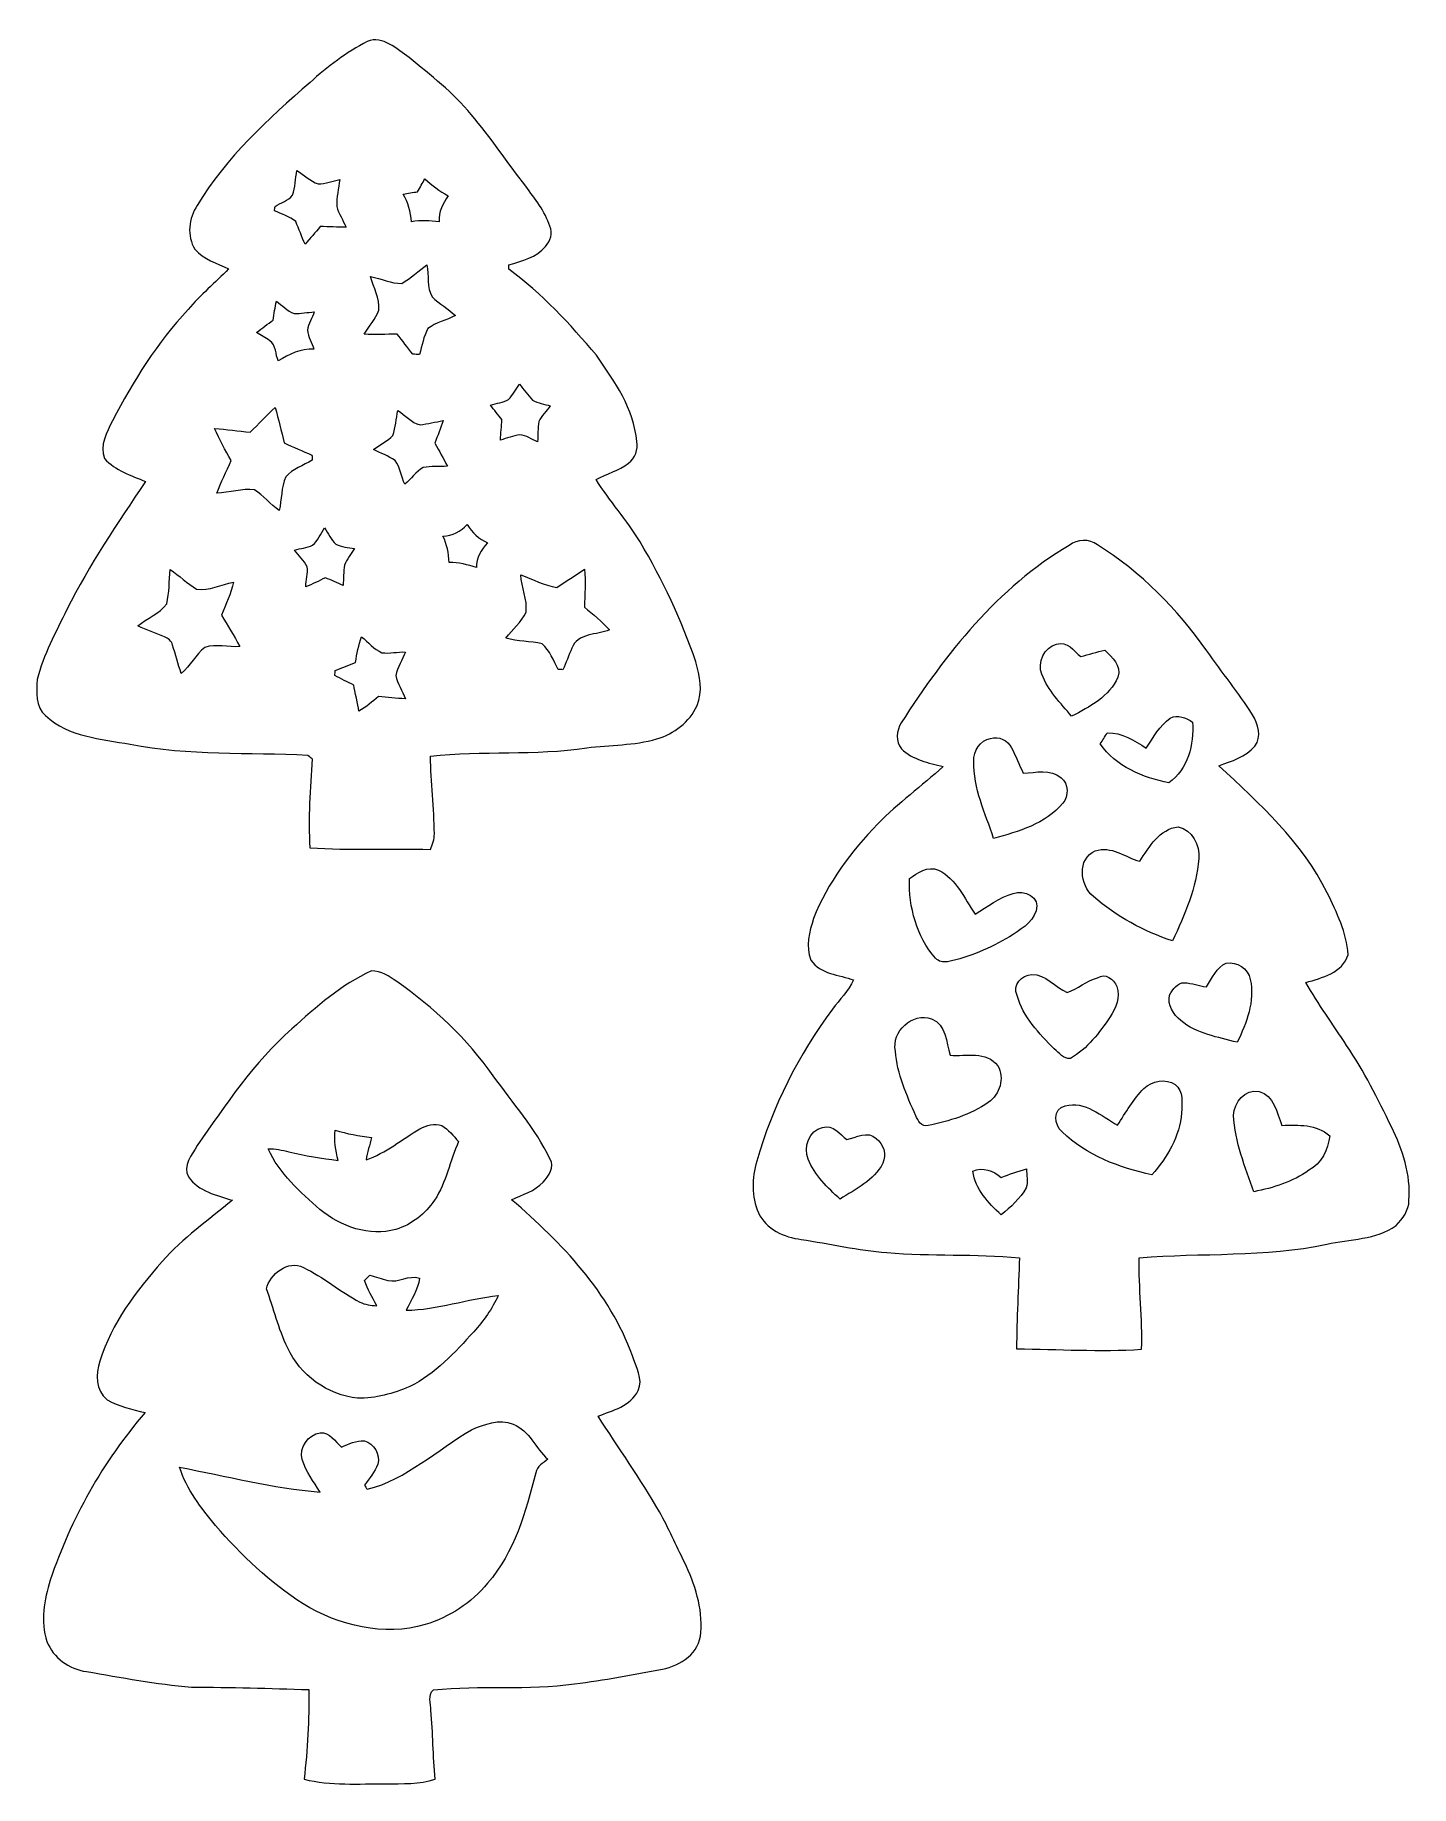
# Model space of a CAD drawing. Header units: centimetres. Extents: x -12.9 to 12.9, y -16.3 to 16.4.
import ezdxf

# ---------------------------------------------------------------- set-up
doc = ezdxf.new("R2010")
doc.units = ezdxf.units.CM
doc.header["$MEASUREMENT"] = 0
doc.layers.add('Layer 1', color=7, linetype='Continuous')

msp = doc.modelspace()

# ---------------------------------------------------------------- linework, layer by layer
at = {"layer": 'Layer 1', "color": 8, "lineweight": 9}
for points, knots in [([(-6.64952, 16.26553), (-6.35142, 16.38618), (-6.09496, 16.11384), (-5.86636, 15.96673), (-5.86636, 15.96673), (-5.46454, 15.63089), (-5.04014, 15.31233), (-4.70818, 14.9024), (-4.70818, 14.9024), (-4.34164, 14.47519), (-4.03155, 14.00387), (-3.68583, 13.55973), (-3.68583, 13.55973), (-3.5172, 13.32442), (-3.32493, 13.09336), (-3.23674, 12.8129), (-3.23674, 12.8129), (-3.17042, 12.68343), (-3.22686, 12.53702), (-3.31506, 12.43754), (-3.31506, 12.43754), (-3.48721, 12.23258), (-3.75709, 12.16061), (-4.00438, 12.09252), (-4.00438, 12.09252), (-4.00474, 12.07206), (-4.00544, 12.03149), (-4.0058, 12.01139), (-4.0058, 12.01139), (-3.38208, 11.55983), (-2.86244, 10.98516), (-2.36503, 10.40272), (-2.36503, 10.40272), (-2.02953, 9.91553), (-1.65912, 9.40189), (-1.61255, 8.79123), (-1.61255, 8.79123), (-1.57269, 8.63812), (-1.65277, 8.48255), (-1.76389, 8.38377), (-1.76389, 8.38377), (-1.95051, 8.2536), (-2.16818, 8.18022), (-2.37138, 8.08215), (-2.37138, 8.08215), (-2.12161, 7.6761), (-1.79388, 7.32438), (-1.54976, 6.9141), (-1.54976, 6.9141), (-1.12854, 6.20572), (-0.77435, 5.45607), (-0.508, 4.67608), (-0.508, 4.67608), (-0.43357, 4.41185), (-0.37289, 4.12081), (-0.48331, 3.85658), (-0.48331, 3.85658), (-0.62301, 3.54789), (-0.91476, 3.32706), (-1.23578, 3.23428), (-1.23578, 3.23428), (-1.65982, 3.10339), (-2.10891, 3.13056), (-2.54388, 3.06459), (-2.54388, 3.06459), (-3.51332, 2.92207), (-4.49757, 3.01838), (-5.46948, 2.90831), (-5.46948, 2.90831), (-5.45643, 2.4243), (-5.39787, 1.94205), (-5.39504, 1.45698), (-5.39504, 1.45698), (-5.39363, 1.35538), (-5.42926, 1.25943), (-5.46913, 1.1677), (-5.46913, 1.1677), (-6.22019, 1.18252), (-6.97231, 1.15042), (-7.72232, 1.19804), (-7.72232, 1.19804), (-7.75266, 1.7519), (-7.71844, 2.30682), (-7.67716, 2.85927), (-7.67716, 2.85927), (-7.70433, 2.88256), (-7.73114, 2.90584), (-7.7576, 2.92912), (-7.7576, 2.92912), (-8.86567, 2.99051), (-9.98645, 2.91678), (-11.08041, 3.13232), (-11.08041, 3.13232), (-11.62651, 3.23604), (-12.23294, 3.26638), (-12.66191, 3.66784), (-12.66191, 3.66784), (-12.86017, 3.828), (-12.83336, 4.11728), (-12.81961, 4.3427), (-12.81961, 4.3427), (-12.70072, 4.80449), (-12.47282, 5.22782), (-12.26292, 5.65292), (-12.26292, 5.65292), (-11.84629, 6.49077), (-11.31748, 7.26511), (-10.79641, 8.04017), (-10.79641, 8.04017), (-11.06207, 8.16187), (-11.36263, 8.24548), (-11.56054, 8.47302), (-11.56054, 8.47302), (-11.66249, 8.71926), (-11.51256, 8.96092), (-11.41379, 9.17929), (-11.41379, 9.17929), (-11.0215, 9.92012), (-10.57593, 10.64226), (-9.99949, 11.25538), (-9.99949, 11.25538), (-9.76772, 11.52914), (-9.49184, 11.75986), (-9.24137, 12.01527), (-9.24137, 12.01527), (-9.46116, 12.11722), (-9.70564, 12.19624), (-9.87074, 12.38392), (-9.87074, 12.38392), (-10.0249, 12.6291), (-9.98997, 12.96777), (-9.8277, 13.20131), (-9.8277, 13.20131), (-9.29147, 14.10406), (-8.49771, 14.8135), (-7.71844, 15.50177), (-7.71844, 15.50177), (-7.39353, 15.79634), (-7.03722, 16.06057), (-6.64952, 16.26553), (-6.64952, 16.26553), (-6.64952, 16.26553), (-6.64952, 16.26553), (-6.64952, 16.26553)], [0, 0, 0, 0, 0.02702703, 0.02702703, 0.02702703, 0.02702703, 0.05405405, 0.05405405, 0.05405405, 0.05405405, 0.08108108, 0.08108108, 0.08108108, 0.08108108, 0.10810811, 0.10810811, 0.10810811, 0.10810811, 0.13513514, 0.13513514, 0.13513514, 0.13513514, 0.16216216, 0.16216216, 0.16216216, 0.16216216, 0.18918919, 0.18918919, 0.18918919, 0.18918919, 0.21621622, 0.21621622, 0.21621622, 0.21621622, 0.24324324, 0.24324324, 0.24324324, 0.24324324, 0.27027027, 0.27027027, 0.27027027, 0.27027027, 0.2972973, 0.2972973, 0.2972973, 0.2972973, 0.32432432, 0.32432432, 0.32432432, 0.32432432, 0.35135135, 0.35135135, 0.35135135, 0.35135135, 0.37837838, 0.37837838, 0.37837838, 0.37837838, 0.40540541, 0.40540541, 0.40540541, 0.40540541, 0.43243243, 0.43243243, 0.43243243, 0.43243243, 0.45945946, 0.45945946, 0.45945946, 0.45945946, 0.48648649, 0.48648649, 0.48648649, 0.48648649, 0.51351351, 0.51351351, 0.51351351, 0.51351351, 0.54054054, 0.54054054, 0.54054054, 0.54054054, 0.56756757, 0.56756757, 0.56756757, 0.56756757, 0.59459459, 0.59459459, 0.59459459, 0.59459459, 0.62162162, 0.62162162, 0.62162162, 0.62162162, 0.64864865, 0.64864865, 0.64864865, 0.64864865, 0.67567568, 0.67567568, 0.67567568, 0.67567568, 0.7027027, 0.7027027, 0.7027027, 0.7027027, 0.72972973, 0.72972973, 0.72972973, 0.72972973, 0.75675676, 0.75675676, 0.75675676, 0.75675676, 0.78378378, 0.78378378, 0.78378378, 0.78378378, 0.81081081, 0.81081081, 0.81081081, 0.81081081, 0.83783784, 0.83783784, 0.83783784, 0.83783784, 0.86486486, 0.86486486, 0.86486486, 0.86486486, 0.89189189, 0.89189189, 0.89189189, 0.89189189, 0.91891892, 0.91891892, 0.91891892, 0.91891892, 0.94594595, 0.94594595, 0.94594595, 0.94594595, 1, 1, 1, 1]), ([(-7.96362, 13.85394), (-7.99784, 13.7026), (-7.9869, 13.53821), (-8.04829, 13.39357), (-8.04829, 13.39357), (-8.1259, 13.28703), (-8.26524, 13.25211), (-8.37214, 13.18296), (-8.37214, 13.18296), (-8.37566, 13.16321), (-8.38272, 13.12369), (-8.38625, 13.10394), (-8.38625, 13.10394), (-8.25537, 13.03479), (-8.09697, 13.00269), (-7.9862, 12.90039), (-7.9862, 12.90039), (-7.9234, 12.7621), (-7.87472, 12.61746), (-7.81298, 12.47811), (-7.81298, 12.47811), (-7.71315, 12.58394), (-7.62142, 12.69683), (-7.52688, 12.8069), (-7.52688, 12.8069), (-7.36672, 12.80337), (-7.20585, 12.79491), (-7.04499, 12.79385), (-7.04499, 12.79385), (-7.10037, 12.92508), (-7.18398, 13.04573), (-7.2182, 13.18472), (-7.2182, 13.18472), (-7.22561, 13.35371), (-7.18469, 13.51881), (-7.16317, 13.68496), (-7.16317, 13.68496), (-7.29687, 13.65639), (-7.42881, 13.60488), (-7.56674, 13.60629), (-7.56674, 13.60629), (-7.71773, 13.6518), (-7.83097, 13.77351), (-7.96362, 13.85394), (-7.96362, 13.85394), (-7.96362, 13.85394), (-7.96362, 13.85394), (-7.96362, 13.85394)], [0, 0, 0, 0, 0.07692308, 0.07692308, 0.07692308, 0.07692308, 0.15384615, 0.15384615, 0.15384615, 0.15384615, 0.23076923, 0.23076923, 0.23076923, 0.23076923, 0.30769231, 0.30769231, 0.30769231, 0.30769231, 0.38461538, 0.38461538, 0.38461538, 0.38461538, 0.46153846, 0.46153846, 0.46153846, 0.46153846, 0.53846154, 0.53846154, 0.53846154, 0.53846154, 0.61538462, 0.61538462, 0.61538462, 0.61538462, 0.69230769, 0.69230769, 0.69230769, 0.69230769, 0.76923077, 0.76923077, 0.76923077, 0.76923077, 0.84615385, 0.84615385, 0.84615385, 0.84615385, 1, 1, 1, 1]), ([(-5.70761, 13.45777), (-5.79827, 13.44366), (-5.88717, 13.42955), (-5.97677, 13.41509), (-5.97677, 13.41509), (-5.88752, 13.25493), (-5.84096, 13.07854), (-5.82332, 12.89721), (-5.82332, 12.89721), (-5.65116, 12.92402), (-5.47583, 12.91626), (-5.30297, 12.89651), (-5.30297, 12.89651), (-5.32378, 13.08101), (-5.23171, 13.23694), (-5.13786, 13.38369), (-5.13786, 13.38369), (-5.29626, 13.47012), (-5.44125, 13.57631), (-5.57179, 13.69978), (-5.57179, 13.69978), (-5.61765, 13.61935), (-5.6628, 13.53856), (-5.70761, 13.45777), (-5.70761, 13.45777), (-5.70761, 13.45777), (-5.70761, 13.45777), (-5.70761, 13.45777)], [0, 0, 0, 0, 0.125, 0.125, 0.125, 0.125, 0.25, 0.25, 0.25, 0.25, 0.375, 0.375, 0.375, 0.375, 0.5, 0.5, 0.5, 0.5, 0.625, 0.625, 0.625, 0.625, 0.75, 0.75, 0.75, 0.75, 1, 1, 1, 1]), ([(-6.00147, 11.74433), (-6.20255, 11.73939), (-6.39129, 11.83853), (-6.58814, 11.87204), (-6.58814, 11.87204), (-6.52746, 11.66531), (-6.4181, 11.46564), (-6.43115, 11.2448), (-6.43115, 11.2448), (-6.49254, 11.07935), (-6.61848, 10.94847), (-6.70702, 10.79748), (-6.70702, 10.79748), (-6.50241, 10.77737), (-6.29745, 10.79466), (-6.09249, 10.79854), (-6.09249, 10.79854), (-5.99159, 10.67542), (-5.89599, 10.54806), (-5.79968, 10.42071), (-5.79968, 10.42071), (-5.75841, 10.41965), (-5.71678, 10.41859), (-5.67515, 10.41754), (-5.67515, 10.41754), (-5.6247, 10.5784), (-5.59823, 10.75268), (-5.51464, 10.89978), (-5.51464, 10.89978), (-5.36859, 11.02396), (-5.16926, 11.05677), (-5.00098, 11.14214), (-5.00098, 11.14214), (-5.13611, 11.27196), (-5.30367, 11.36086), (-5.43738, 11.49139), (-5.43738, 11.49139), (-5.53757, 11.67201), (-5.4977, 11.89285), (-5.53369, 12.09111), (-5.53369, 12.09111), (-5.68997, 11.97611), (-5.83707, 11.8477), (-6.00147, 11.74433), (-6.00147, 11.74433), (-6.00147, 11.74433), (-6.00147, 11.74433), (-6.00147, 11.74433)], [0, 0, 0, 0, 0.07692308, 0.07692308, 0.07692308, 0.07692308, 0.15384615, 0.15384615, 0.15384615, 0.15384615, 0.23076923, 0.23076923, 0.23076923, 0.23076923, 0.30769231, 0.30769231, 0.30769231, 0.30769231, 0.38461538, 0.38461538, 0.38461538, 0.38461538, 0.46153846, 0.46153846, 0.46153846, 0.46153846, 0.53846154, 0.53846154, 0.53846154, 0.53846154, 0.61538462, 0.61538462, 0.61538462, 0.61538462, 0.69230769, 0.69230769, 0.69230769, 0.69230769, 0.76923077, 0.76923077, 0.76923077, 0.76923077, 0.84615385, 0.84615385, 0.84615385, 0.84615385, 1, 1, 1, 1]), ([(-8.40671, 11.0603), (-8.51078, 10.98374), (-8.61626, 10.90966), (-8.71679, 10.82923), (-8.71679, 10.82923), (-8.63531, 10.77843), (-8.55099, 10.7308), (-8.47303, 10.67401), (-8.47303, 10.67401), (-8.35097, 10.59216), (-8.3672, 10.41471), (-8.31252, 10.29724), (-8.31252, 10.29724), (-8.10791, 10.42177), (-7.89483, 10.53219), (-7.64577, 10.5142), (-7.64577, 10.5142), (-7.68598, 10.63344), (-7.75654, 10.74633), (-7.76783, 10.87333), (-7.76783, 10.87333), (-7.74913, 10.99327), (-7.68387, 11.09946), (-7.63871, 11.21058), (-7.63871, 11.21058), (-7.76571, 11.20741), (-7.89095, 11.17495), (-8.01795, 11.18236), (-8.01795, 11.18236), (-8.14601, 11.22751), (-8.23879, 11.33582), (-8.34885, 11.41061), (-8.34885, 11.41061), (-8.37214, 11.29419), (-8.39013, 11.17742), (-8.40671, 11.0603), (-8.40671, 11.0603), (-8.40671, 11.0603), (-8.40671, 11.0603), (-8.40671, 11.0603)], [0, 0, 0, 0, 0.09090909, 0.09090909, 0.09090909, 0.09090909, 0.18181818, 0.18181818, 0.18181818, 0.18181818, 0.27272727, 0.27272727, 0.27272727, 0.27272727, 0.36363636, 0.36363636, 0.36363636, 0.36363636, 0.45454545, 0.45454545, 0.45454545, 0.45454545, 0.54545455, 0.54545455, 0.54545455, 0.54545455, 0.63636364, 0.63636364, 0.63636364, 0.63636364, 0.72727273, 0.72727273, 0.72727273, 0.72727273, 0.81818182, 0.81818182, 0.81818182, 0.81818182, 1, 1, 1, 1]), ([(-3.80612, 9.86085), (-3.87174, 9.76384), (-3.93101, 9.66118), (-4.00791, 9.57299), (-4.00791, 9.57299), (-4.11092, 9.51654), (-4.23404, 9.50807), (-4.34517, 9.47209), (-4.34517, 9.47209), (-4.27779, 9.37825), (-4.20476, 9.28935), (-4.13209, 9.19904), (-4.13209, 9.19904), (-4.14126, 9.07239), (-4.1529, 8.94539), (-4.16031, 8.81804), (-4.16031, 8.81804), (-4.03896, 8.84838), (-3.92219, 8.90165), (-3.7966, 8.91541), (-3.7966, 8.91541), (-3.67665, 8.90377), (-3.57364, 8.83074), (-3.46393, 8.78559), (-3.46393, 8.78559), (-3.46322, 8.91153), (-3.45687, 9.03676), (-3.44488, 9.16165), (-3.44488, 9.16165), (-3.39373, 9.27312), (-3.29918, 9.35709), (-3.22721, 9.45445), (-3.22721, 9.45445), (-3.33799, 9.48973), (-3.45828, 9.50314), (-3.55883, 9.56346), (-3.55883, 9.56346), (-3.64737, 9.65765), (-3.72322, 9.76207), (-3.80612, 9.86085), (-3.80612, 9.86085), (-3.80612, 9.86085), (-3.80612, 9.86085), (-3.80612, 9.86085)], [0, 0, 0, 0, 0.08333333, 0.08333333, 0.08333333, 0.08333333, 0.16666667, 0.16666667, 0.16666667, 0.16666667, 0.25, 0.25, 0.25, 0.25, 0.33333333, 0.33333333, 0.33333333, 0.33333333, 0.41666667, 0.41666667, 0.41666667, 0.41666667, 0.5, 0.5, 0.5, 0.5, 0.58333333, 0.58333333, 0.58333333, 0.58333333, 0.66666667, 0.66666667, 0.66666667, 0.66666667, 0.75, 0.75, 0.75, 0.75, 0.83333333, 0.83333333, 0.83333333, 0.83333333, 1, 1, 1, 1]), ([(-8.8378, 8.96374), (-9.05935, 8.98914), (-9.28054, 9.01454), (-9.50244, 9.03394), (-9.50244, 9.03394), (-9.41459, 8.82686), (-9.30275, 8.63072), (-9.1927, 8.43422), (-9.1927, 8.43422), (-9.28301, 8.23172), (-9.38249, 8.03276), (-9.4594, 7.82462), (-9.4594, 7.82462), (-9.22409, 7.8352), (-8.99444, 7.91669), (-8.75737, 7.88882), (-8.75737, 7.88882), (-8.5898, 7.77735), (-8.45574, 7.62283), (-8.29594, 7.50042), (-8.29594, 7.50042), (-8.24619, 7.70679), (-8.26066, 7.93222), (-8.17387, 8.12836), (-8.17387, 8.12836), (-8.04687, 8.28041), (-7.84332, 8.33932), (-7.67787, 8.44092), (-7.67787, 8.44092), (-7.67893, 8.46491), (-7.68175, 8.51359), (-7.68281, 8.53794), (-7.68281, 8.53794), (-7.85743, 8.60955), (-8.02959, 8.68716), (-8.20174, 8.76336), (-8.20174, 8.76336), (-8.25537, 8.98455), (-8.31111, 9.20539), (-8.36966, 9.42517), (-8.36966, 9.42517), (-8.53336, 9.27912), (-8.68082, 9.11649), (-8.8378, 8.96374), (-8.8378, 8.96374), (-8.8378, 8.96374), (-8.8378, 8.96374), (-8.8378, 8.96374)], [0, 0, 0, 0, 0.07692308, 0.07692308, 0.07692308, 0.07692308, 0.15384615, 0.15384615, 0.15384615, 0.15384615, 0.23076923, 0.23076923, 0.23076923, 0.23076923, 0.30769231, 0.30769231, 0.30769231, 0.30769231, 0.38461538, 0.38461538, 0.38461538, 0.38461538, 0.46153846, 0.46153846, 0.46153846, 0.46153846, 0.53846154, 0.53846154, 0.53846154, 0.53846154, 0.61538462, 0.61538462, 0.61538462, 0.61538462, 0.69230769, 0.69230769, 0.69230769, 0.69230769, 0.76923077, 0.76923077, 0.76923077, 0.76923077, 0.84615385, 0.84615385, 0.84615385, 0.84615385, 1, 1, 1, 1]), ([(-6.07767, 9.37084), (-6.10907, 9.21562), (-6.11859, 9.0544), (-6.16904, 8.90377), (-6.16904, 8.90377), (-6.27452, 8.79829), (-6.41457, 8.73091), (-6.53381, 8.63989), (-6.53381, 8.63989), (-6.40046, 8.57039), (-6.25194, 8.52382), (-6.12917, 8.43492), (-6.12917, 8.43492), (-6.02969, 8.30792), (-6.01487, 8.13471), (-5.94855, 7.99078), (-5.94855, 7.99078), (-5.82896, 8.08885), (-5.74112, 8.22643), (-5.60671, 8.30404), (-5.60671, 8.30404), (-5.4589, 8.33826), (-5.30262, 8.30863), (-5.15197, 8.32697), (-5.15197, 8.32697), (-5.22254, 8.47408), (-5.30614, 8.61484), (-5.38586, 8.75666), (-5.38586, 8.75666), (-5.3326, 8.89777), (-5.27827, 9.03853), (-5.23136, 9.18176), (-5.23136, 9.18176), (-5.37494, 9.15706), (-5.5171, 9.11861), (-5.66174, 9.10344), (-5.66174, 9.10344), (-5.8272, 9.13766), (-5.93973, 9.28406), (-6.07767, 9.37084), (-6.07767, 9.37084), (-6.07767, 9.37084), (-6.07767, 9.37084), (-6.07767, 9.37084)], [0, 0, 0, 0, 0.08333333, 0.08333333, 0.08333333, 0.08333333, 0.16666667, 0.16666667, 0.16666667, 0.16666667, 0.25, 0.25, 0.25, 0.25, 0.33333333, 0.33333333, 0.33333333, 0.33333333, 0.41666667, 0.41666667, 0.41666667, 0.41666667, 0.5, 0.5, 0.5, 0.5, 0.58333333, 0.58333333, 0.58333333, 0.58333333, 0.66666667, 0.66666667, 0.66666667, 0.66666667, 0.75, 0.75, 0.75, 0.75, 0.83333333, 0.83333333, 0.83333333, 0.83333333, 1, 1, 1, 1]), ([(-5.23381, 7.0217), (-5.15409, 6.86965), (-5.13186, 6.69996), (-5.11846, 6.53098), (-5.11846, 6.53098), (-4.94242, 6.53416), (-4.77309, 6.48653), (-4.60693, 6.43432), (-4.60693, 6.43432), (-4.61328, 6.616), (-4.52367, 6.77017), (-4.40056, 6.89823), (-4.40056, 6.89823), (-4.56495, 6.96561), (-4.6916, 7.08837), (-4.78332, 7.23971), (-4.78332, 7.23971), (-4.89868, 7.10601), (-5.05954, 7.03546), (-5.23381, 7.0217), (-5.23381, 7.0217), (-5.23381, 7.0217), (-5.23381, 7.0217), (-5.23381, 7.0217)], [0, 0, 0, 0, 0.14285714, 0.14285714, 0.14285714, 0.14285714, 0.28571429, 0.28571429, 0.28571429, 0.28571429, 0.42857143, 0.42857143, 0.42857143, 0.42857143, 0.57142857, 0.57142857, 0.57142857, 0.57142857, 0.71428571, 0.71428571, 0.71428571, 0.71428571, 1, 1, 1, 1]), ([(-7.67364, 6.85377), (-7.77806, 6.80297), (-7.89694, 6.79274), (-8.00807, 6.7617), (-8.00807, 6.7617), (-7.93081, 6.65692), (-7.82745, 6.56944), (-7.77171, 6.44984), (-7.77171, 6.44984), (-7.75583, 6.32567), (-7.79146, 6.20149), (-7.80028, 6.07731), (-7.80028, 6.07731), (-7.67399, 6.12458), (-7.55193, 6.18244), (-7.43234, 6.24523), (-7.43234, 6.24523), (-7.32156, 6.19761), (-7.21079, 6.14822), (-7.09861, 6.10236), (-7.09861, 6.10236), (-7.09684, 6.22901), (-7.08908, 6.35495), (-7.07532, 6.48054), (-7.07532, 6.48054), (-7.03334, 6.59413), (-6.95009, 6.68656), (-6.88976, 6.79063), (-6.88976, 6.79063), (-7.00442, 6.8185), (-7.13106, 6.81179), (-7.23478, 6.87318), (-7.23478, 6.87318), (-7.32791, 6.95679), (-7.37907, 7.07497), (-7.44645, 7.17833), (-7.44645, 7.17833), (-7.52018, 7.06932), (-7.56816, 6.93703), (-7.67364, 6.85377), (-7.67364, 6.85377), (-7.67364, 6.85377), (-7.67364, 6.85377), (-7.67364, 6.85377)], [0, 0, 0, 0, 0.08333333, 0.08333333, 0.08333333, 0.08333333, 0.16666667, 0.16666667, 0.16666667, 0.16666667, 0.25, 0.25, 0.25, 0.25, 0.33333333, 0.33333333, 0.33333333, 0.33333333, 0.41666667, 0.41666667, 0.41666667, 0.41666667, 0.5, 0.5, 0.5, 0.5, 0.58333333, 0.58333333, 0.58333333, 0.58333333, 0.66666667, 0.66666667, 0.66666667, 0.66666667, 0.75, 0.75, 0.75, 0.75, 0.83333333, 0.83333333, 0.83333333, 0.83333333, 1, 1, 1, 1]), ([(6.47135, 6.84919), (6.62446, 6.96807), (6.846, 6.97478), (7.00228, 6.85977), (7.00228, 6.85977), (7.81367, 6.35354), (8.49594, 5.65786), (9.04592, 4.87893), (9.04592, 4.87893), (9.32497, 4.47746), (9.63506, 4.09788), (9.89859, 3.68583), (9.89859, 3.68583), (10.00407, 3.51614), (10.07709, 3.27061), (9.94304, 3.0974), (9.94304, 3.0974), (9.7737, 2.89349), (9.50912, 2.81835), (9.26853, 2.73333), (9.26853, 2.73333), (10.03159, 2.02566), (10.82675, 1.30423), (11.29524, 0.35667), (11.29524, 0.35667), (11.47339, -0.00811), (11.66036, -0.38734), (11.68682, -0.79833), (11.68682, -0.79833), (11.58099, -1.14052), (11.19293, -1.22942), (10.89624, -1.31973), (10.89624, -1.31973), (11.12414, -1.72684), (11.40671, -2.10043), (11.65648, -2.49448), (11.65648, -2.49448), (11.98703, -2.9725), (12.23892, -3.49743), (12.49715, -4.01672), (12.49715, -4.01672), (12.70388, -4.44358), (12.86122, -4.90819), (12.82347, -5.39008), (12.82347, -5.39008), (12.82382, -5.57318), (12.70635, -5.73369), (12.58252, -5.85787), (12.58252, -5.85787), (12.21105, -6.1355), (11.7161, -6.1034), (11.285, -6.21064), (11.285, -6.21064), (10.13177, -6.44983), (8.94926, -6.36869), (7.78227, -6.46076), (7.78227, -6.46076), (7.76675, -7.03191), (7.84683, -7.60094), (7.82531, -8.17244), (7.82531, -8.17244), (7.04673, -8.22289), (6.2678, -8.16821), (5.48887, -8.16539), (5.48887, -8.16539), (5.49098, -7.59706), (5.52379, -7.02944), (5.54143, -6.46147), (5.54143, -6.46147), (4.71805, -6.38456), (3.88902, -6.43748), (3.06564, -6.36304), (3.06564, -6.36304), (2.52518, -6.32706), (1.99778, -6.19971), (1.46367, -6.11857), (1.46367, -6.11857), (1.14582, -6.08329), (0.80327, -5.92525), (0.66181, -5.62327), (0.66181, -5.62327), (0.5341, -5.31988), (0.53692, -4.97098), (0.63253, -4.65948), (0.63253, -4.65948), (0.92145, -3.63396), (1.41111, -2.66805), (2.04893, -1.81609), (2.04893, -1.81609), (2.18193, -1.63547), (2.34421, -1.4746), (2.44263, -1.2707), (2.44263, -1.2707), (2.1724, -1.17333), (1.81751, -1.16381), (1.64535, -0.89852), (1.64535, -0.89852), (1.54022, -0.65016), (1.61466, -0.36476), (1.69333, -0.12029), (1.69333, -0.12029), (1.95192, 0.55105), (2.40241, 1.12643), (2.89207, 1.64501), (2.89207, 1.64501), (3.27483, 2.03095), (3.7151, 2.35304), (4.11691, 2.71746), (4.11691, 2.71746), (3.84245, 2.78625), (3.54612, 2.84199), (3.3348, 3.04871), (3.3348, 3.04871), (3.21627, 3.1803), (3.24732, 3.39126), (3.33198, 3.53343), (3.33198, 3.53343), (4.15572, 4.81754), (5.1382, 6.06391), (6.47135, 6.84919), (6.47135, 6.84919), (6.47135, 6.84919), (6.47135, 6.84919), (6.47135, 6.84919)], [0, 0, 0, 0, 0.03125, 0.03125, 0.03125, 0.03125, 0.0625, 0.0625, 0.0625, 0.0625, 0.09375, 0.09375, 0.09375, 0.09375, 0.125, 0.125, 0.125, 0.125, 0.15625, 0.15625, 0.15625, 0.15625, 0.1875, 0.1875, 0.1875, 0.1875, 0.21875, 0.21875, 0.21875, 0.21875, 0.25, 0.25, 0.25, 0.25, 0.28125, 0.28125, 0.28125, 0.28125, 0.3125, 0.3125, 0.3125, 0.3125, 0.34375, 0.34375, 0.34375, 0.34375, 0.375, 0.375, 0.375, 0.375, 0.40625, 0.40625, 0.40625, 0.40625, 0.4375, 0.4375, 0.4375, 0.4375, 0.46875, 0.46875, 0.46875, 0.46875, 0.5, 0.5, 0.5, 0.5, 0.53125, 0.53125, 0.53125, 0.53125, 0.5625, 0.5625, 0.5625, 0.5625, 0.59375, 0.59375, 0.59375, 0.59375, 0.625, 0.625, 0.625, 0.625, 0.65625, 0.65625, 0.65625, 0.65625, 0.6875, 0.6875, 0.6875, 0.6875, 0.71875, 0.71875, 0.71875, 0.71875, 0.75, 0.75, 0.75, 0.75, 0.78125, 0.78125, 0.78125, 0.78125, 0.8125, 0.8125, 0.8125, 0.8125, 0.84375, 0.84375, 0.84375, 0.84375, 0.875, 0.875, 0.875, 0.875, 0.90625, 0.90625, 0.90625, 0.90625, 0.9375, 0.9375, 0.9375, 0.9375, 1, 1, 1, 1]), ([(-10.33111, 6.39869), (-10.35651, 6.18667), (-10.34593, 5.96689), (-10.39743, 5.75911), (-10.39743, 5.75911), (-10.5276, 5.57108), (-10.76679, 5.4917), (-10.93718, 5.346), (-10.93718, 5.346), (-10.77666, 5.26698), (-10.60628, 5.21195), (-10.44259, 5.14139), (-10.44259, 5.14139), (-10.37274, 5.11352), (-10.30783, 5.06378), (-10.28878, 4.98723), (-10.28878, 4.98723), (-10.23374, 4.81154), (-10.18999, 4.63163), (-10.1265, 4.45806), (-10.1265, 4.45806), (-9.95611, 4.59776), (-9.85768, 4.80766), (-9.68516, 4.94313), (-9.68516, 4.94313), (-9.4788, 5.01545), (-9.24597, 4.93643), (-9.03182, 4.96112), (-9.03182, 4.96112), (-9.14084, 5.15938), (-9.26042, 5.35165), (-9.37613, 5.54532), (-9.37613, 5.54532), (-9.29183, 5.74887), (-9.20116, 5.95066), (-9.14753, 6.1648), (-9.14753, 6.1648), (-9.38002, 6.12282), (-9.60016, 5.9937), (-9.84181, 6.0311), (-9.84181, 6.0311), (-10.01326, 6.14187), (-10.16601, 6.27875), (-10.33111, 6.39869), (-10.33111, 6.39869), (-10.33111, 6.39869), (-10.33111, 6.39869), (-10.33111, 6.39869)], [0, 0, 0, 0, 0.07692308, 0.07692308, 0.07692308, 0.07692308, 0.15384615, 0.15384615, 0.15384615, 0.15384615, 0.23076923, 0.23076923, 0.23076923, 0.23076923, 0.30769231, 0.30769231, 0.30769231, 0.30769231, 0.38461538, 0.38461538, 0.38461538, 0.38461538, 0.46153846, 0.46153846, 0.46153846, 0.46153846, 0.53846154, 0.53846154, 0.53846154, 0.53846154, 0.61538462, 0.61538462, 0.61538462, 0.61538462, 0.69230769, 0.69230769, 0.69230769, 0.69230769, 0.76923077, 0.76923077, 0.76923077, 0.76923077, 0.84615385, 0.84615385, 0.84615385, 0.84615385, 1, 1, 1, 1]), ([(-3.10586, 6.05967), (-3.34151, 6.10694), (-3.55706, 6.21348), (-3.77931, 6.29921), (-3.77931, 6.29921), (-3.7645, 6.06355), (-3.65161, 5.84166), (-3.68053, 5.60212), (-3.68053, 5.60212), (-3.76661, 5.41268), (-3.937, 5.27968), (-4.06048, 5.11564), (-4.06048, 5.11564), (-3.83787, 5.05143), (-3.60186, 5.06166), (-3.37785, 5.00945), (-3.37785, 5.00945), (-3.23498, 4.88457), (-3.17148, 4.69407), (-3.07799, 4.53214), (-3.07799, 4.53214), (-3.05647, 4.53073), (-3.01343, 4.52791), (-2.99191, 4.5265), (-2.99191, 4.5265), (-2.93266, 4.65844), (-2.8822, 4.79426), (-2.82434, 4.92726), (-2.82434, 4.92726), (-2.72239, 5.2123), (-2.35127, 5.17455), (-2.12055, 5.27016), (-2.12055, 5.27016), (-2.26096, 5.42926), (-2.42994, 5.55943), (-2.59116, 5.69525), (-2.59116, 5.69525), (-2.58198, 5.93161), (-2.56823, 6.16762), (-2.58622, 6.40363), (-2.58622, 6.40363), (-2.76084, 6.29109), (-2.93442, 6.17679), (-3.10586, 6.05967), (-3.10586, 6.05967), (-3.10586, 6.05967), (-3.10586, 6.05967), (-3.10586, 6.05967)], [0, 0, 0, 0, 0.07692308, 0.07692308, 0.07692308, 0.07692308, 0.15384615, 0.15384615, 0.15384615, 0.15384615, 0.23076923, 0.23076923, 0.23076923, 0.23076923, 0.30769231, 0.30769231, 0.30769231, 0.30769231, 0.38461538, 0.38461538, 0.38461538, 0.38461538, 0.46153846, 0.46153846, 0.46153846, 0.46153846, 0.53846154, 0.53846154, 0.53846154, 0.53846154, 0.61538462, 0.61538462, 0.61538462, 0.61538462, 0.69230769, 0.69230769, 0.69230769, 0.69230769, 0.76923077, 0.76923077, 0.76923077, 0.76923077, 0.84615385, 0.84615385, 0.84615385, 0.84615385, 1, 1, 1, 1]), ([(-6.87001, 4.66373), (-6.99595, 4.61258), (-7.12224, 4.56248), (-7.24819, 4.51274), (-7.24819, 4.51274), (-7.24995, 4.48946), (-7.25348, 4.44289), (-7.25489, 4.41996), (-7.25489, 4.41996), (-7.13882, 4.35611), (-7.02029, 4.29649), (-6.90105, 4.23828), (-6.90105, 4.23828), (-6.87706, 4.11728), (-6.82909, 3.87527), (-6.80474, 3.75427), (-6.80474, 3.75427), (-6.67034, 3.82835), (-6.55427, 3.9296), (-6.43715, 4.02767), (-6.43715, 4.02767), (-6.27099, 4.01109), (-6.10483, 3.98499), (-5.93726, 3.98393), (-5.93726, 3.98393), (-5.993, 4.12998), (-6.0879, 4.26368), (-6.11401, 4.41855), (-6.11401, 4.41855), (-6.0879, 4.57483), (-5.99053, 4.70959), (-5.93479, 4.8567), (-5.93479, 4.8567), (-6.08155, 4.86481), (-6.22936, 4.82178), (-6.37471, 4.84471), (-6.37471, 4.84471), (-6.52746, 4.90256), (-6.62906, 5.04403), (-6.75606, 5.14033), (-6.75606, 5.14033), (-6.81074, 4.98582), (-6.84108, 4.8246), (-6.87001, 4.66373)], [0, 0, 0, 0, 0.08333333, 0.08333333, 0.08333333, 0.08333333, 0.16666667, 0.16666667, 0.16666667, 0.16666667, 0.25, 0.25, 0.25, 0.25, 0.33333333, 0.33333333, 0.33333333, 0.33333333, 0.41666667, 0.41666667, 0.41666667, 0.41666667, 0.5, 0.5, 0.5, 0.5, 0.58333333, 0.58333333, 0.58333333, 0.58333333, 0.66666667, 0.66666667, 0.66666667, 0.66666667, 0.75, 0.75, 0.75, 0.75, 0.83333333, 0.83333333, 0.83333333, 0.83333333, 1, 1, 1, 1]), ([(6.23605, 5.00134), (6.00251, 4.94701), (5.87375, 4.66161), (5.96159, 4.44148), (5.96159, 4.44148), (6.07342, 4.13562), (6.3119, 3.90208), (6.51757, 3.65761), (6.51757, 3.65761), (6.85517, 3.828), (7.22347, 4.02485), (7.38258, 4.38715), (7.38258, 4.38715), (7.45172, 4.6087), (7.27463, 4.75616), (7.13845, 4.89233), (7.13845, 4.89233), (6.98711, 4.85846), (6.83895, 4.81437), (6.69007, 4.77098), (6.69007, 4.77098), (6.55743, 4.87504), (6.43713, 5.07048), (6.23605, 5.00134), (6.23605, 5.00134), (6.23605, 5.00134), (6.23605, 5.00134), (6.23605, 5.00134)], [0, 0, 0, 0, 0.125, 0.125, 0.125, 0.125, 0.25, 0.25, 0.25, 0.25, 0.375, 0.375, 0.375, 0.375, 0.5, 0.5, 0.5, 0.5, 0.625, 0.625, 0.625, 0.625, 0.75, 0.75, 0.75, 0.75, 1, 1, 1, 1]), ([(8.36083, 3.61986), (8.16222, 3.47981), (8.04474, 3.25932), (7.91104, 3.06247), (7.91104, 3.06247), (7.68949, 3.20288), (7.45984, 3.35563), (7.18432, 3.34611), (7.18432, 3.34611), (7.14022, 3.27731), (7.09683, 3.20852), (7.05308, 3.13938), (7.05308, 3.13938), (7.34412, 2.72169), (7.85107, 2.50614), (8.33578, 2.41407), (8.33578, 2.41407), (8.69209, 2.65784), (8.80498, 3.13691), (8.77852, 3.54719), (8.77852, 3.54719), (8.65434, 3.61951), (8.50194, 3.70418), (8.36083, 3.61986), (8.36083, 3.61986), (8.36083, 3.61986), (8.36083, 3.61986), (8.36083, 3.61986)], [0, 0, 0, 0, 0.125, 0.125, 0.125, 0.125, 0.25, 0.25, 0.25, 0.25, 0.375, 0.375, 0.375, 0.375, 0.5, 0.5, 0.5, 0.5, 0.625, 0.625, 0.625, 0.625, 0.75, 0.75, 0.75, 0.75, 1, 1, 1, 1]), ([(5.00133, 3.24027), (4.80836, 3.21346), (4.67783, 3.00497), (4.68947, 2.818), (4.68947, 2.818), (4.67571, 2.31035), (4.90678, 1.84504), (5.05954, 1.37231), (5.05954, 1.37231), (5.52238, 1.50284), (6.03003, 1.64325), (6.35, 2.03095), (6.35, 2.03095), (6.465, 2.16324), (6.46606, 2.39819), (6.31966, 2.50614), (6.31966, 2.50614), (6.12104, 2.68077), (5.85046, 2.60069), (5.6134, 2.59434), (5.6134, 2.59434), (5.53755, 2.75026), (5.4737, 2.91254), (5.39573, 3.06706), (5.39573, 3.06706), (5.32341, 3.20323), (5.15584, 3.29319), (5.00133, 3.24027), (5.00133, 3.24027), (5.00133, 3.24027), (5.00133, 3.24027), (5.00133, 3.24027)], [0, 0, 0, 0, 0.11111111, 0.11111111, 0.11111111, 0.11111111, 0.22222222, 0.22222222, 0.22222222, 0.22222222, 0.33333333, 0.33333333, 0.33333333, 0.33333333, 0.44444444, 0.44444444, 0.44444444, 0.44444444, 0.55555556, 0.55555556, 0.55555556, 0.55555556, 0.66666667, 0.66666667, 0.66666667, 0.66666667, 0.77777778, 0.77777778, 0.77777778, 0.77777778, 1, 1, 1, 1]), ([(7.79004, 0.94757), (7.51557, 1.01918), (7.25522, 1.24743), (6.9603, 1.13948), (6.9603, 1.13948), (6.61529, 0.99978), (6.67208, 0.49354), (6.92361, 0.28752), (6.92361, 0.28752), (7.35506, -0.08184), (7.86306, -0.36582), (8.40387, -0.54009), (8.40387, -0.54009), (8.62859, -0.05256), (8.85789, 0.45403), (8.89423, 0.99696), (8.89423, 0.99696), (8.91575, 1.24355), (8.77358, 1.542), (8.51182, 1.58786), (8.51182, 1.58786), (8.15975, 1.55858), (7.96748, 1.20898), (7.79004, 0.94757), (7.79004, 0.94757), (7.79004, 0.94757), (7.79004, 0.94757), (7.79004, 0.94757)], [0, 0, 0, 0, 0.125, 0.125, 0.125, 0.125, 0.25, 0.25, 0.25, 0.25, 0.375, 0.375, 0.375, 0.375, 0.5, 0.5, 0.5, 0.5, 0.625, 0.625, 0.625, 0.625, 0.75, 0.75, 0.75, 0.75, 1, 1, 1, 1]), ([(3.48403, 0.62196), (3.47345, 0.09067), (3.61597, -0.45966), (3.97333, -0.8643), (3.97333, -0.8643), (4.02731, -0.92886), (4.11762, -0.94579), (4.19735, -0.92956), (4.19735, -0.92956), (4.60798, -0.85089), (4.99427, -0.67556), (5.3534, -0.46495), (5.3534, -0.46495), (5.54531, -0.34324), (5.78132, -0.20989), (5.85258, 0.02294), (5.85258, 0.02294), (5.94607, 0.27764), (5.62292, 0.41699), (5.42607, 0.34397), (5.42607, 0.34397), (5.16149, 0.27447), (4.947, 0.09561), (4.71417, -0.03915), (4.71417, -0.03915), (4.50955, 0.25224), (4.36245, 0.61419), (4.02766, 0.78176), (4.02766, 0.78176), (3.82375, 0.86819), (3.64066, 0.73132), (3.48403, 0.62196), (3.48403, 0.62196), (3.48403, 0.62196), (3.48403, 0.62196), (3.48403, 0.62196)], [0, 0, 0, 0, 0.1, 0.1, 0.1, 0.1, 0.2, 0.2, 0.2, 0.2, 0.3, 0.3, 0.3, 0.3, 0.4, 0.4, 0.4, 0.4, 0.5, 0.5, 0.5, 0.5, 0.6, 0.6, 0.6, 0.6, 0.7, 0.7, 0.7, 0.7, 0.8, 0.8, 0.8, 0.8, 1, 1, 1, 1]), ([(9.40787, -0.95531), (9.22372, -1.03539), (9.14047, -1.24071), (9.03605, -1.40017), (9.03605, -1.40017), (8.89917, -1.37653), (8.76547, -1.32926), (8.62612, -1.32326), (8.62612, -1.32326), (8.49242, -1.31903), (8.40387, -1.4485), (8.34813, -1.55398), (8.34813, -1.55398), (8.30015, -1.74307), (8.42327, -1.91346), (8.55733, -2.02952), (8.55733, -2.02952), (8.85613, -2.27788), (9.24983, -2.33961), (9.61495, -2.43627), (9.61495, -2.43627), (9.78394, -2.07397), (9.94939, -1.6651), (9.8559, -1.26047), (9.8559, -1.26047), (9.82556, -1.05621), (9.60084, -0.92392), (9.40787, -0.95531), (9.40787, -0.95531), (9.40787, -0.95531), (9.40787, -0.95531), (9.40787, -0.95531)], [0, 0, 0, 0, 0.11111111, 0.11111111, 0.11111111, 0.11111111, 0.22222222, 0.22222222, 0.22222222, 0.22222222, 0.33333333, 0.33333333, 0.33333333, 0.33333333, 0.44444444, 0.44444444, 0.44444444, 0.44444444, 0.55555556, 0.55555556, 0.55555556, 0.55555556, 0.66666667, 0.66666667, 0.66666667, 0.66666667, 0.77777778, 0.77777778, 0.77777778, 0.77777778, 1, 1, 1, 1]), ([(-6.57015, -1.10348), (-6.39341, -1.09008), (-6.23748, -1.2139), (-6.09354, -1.30033), (-6.09354, -1.30033), (-5.40422, -1.78505), (-4.78296, -2.37419), (-4.29366, -3.06246), (-4.29366, -3.06246), (-3.92854, -3.56975), (-3.50767, -4.04741), (-3.23427, -4.61362), (-3.23427, -4.61362), (-3.13796, -4.76602), (-3.25614, -4.93747), (-3.36268, -5.04683), (-3.36268, -5.04683), (-3.51649, -5.22075), (-3.74933, -5.27931), (-3.95006, -5.37879), (-3.95006, -5.37879), (-3.01378, -6.18031), (-2.1202, -7.11164), (-1.69334, -8.29203), (-1.69334, -8.29203), (-1.63231, -8.49594), (-1.48485, -8.72771), (-1.58433, -8.94326), (-1.58433, -8.94326), (-1.72685, -9.23289), (-2.05952, -9.31403), (-2.3361, -9.42163), (-2.3361, -9.42163), (-1.94945, -10.015), (-1.54305, -10.59602), (-1.18957, -11.21056), (-1.18957, -11.21056), (-1.01459, -11.51501), (-0.87771, -11.83921), (-0.71826, -12.15213), (-0.71826, -12.15213), (-0.52741, -12.56135), (-0.37465, -13.0055), (-0.41487, -13.46446), (-0.41487, -13.46446), (-0.43039, -13.8504), (-0.79234, -14.07865), (-1.13207, -14.15097), (-1.13207, -14.15097), (-1.67817, -14.24939), (-2.2225, -14.3584), (-2.77354, -14.42366), (-2.77354, -14.42366), (-3.64808, -14.55066), (-4.53602, -14.44236), (-5.41268, -14.53761), (-5.41268, -14.53761), (-5.52028, -14.6318), (-5.45995, -14.7969), (-5.46137, -14.91544), (-5.46137, -14.91544), (-5.42115, -15.34336), (-5.4208, -15.7748), (-5.37846, -16.20343), (-5.37846, -16.20343), (-5.67303, -16.31067), (-5.99477, -16.28104), (-6.30204, -16.29515), (-6.30204, -16.29515), (-6.81074, -16.28457), (-7.33179, -16.33219), (-7.82956, -16.20554), (-7.82956, -16.20554), (-7.76501, -15.64992), (-7.73678, -15.09077), (-7.73925, -14.53161), (-7.73925, -14.53161), (-8.47127, -14.50833), (-9.20363, -14.48787), (-9.936, -14.48434), (-9.936, -14.48434), (-10.59675, -14.43354), (-11.24727, -14.30019), (-11.90027, -14.19471), (-11.90027, -14.19471), (-12.22165, -14.1485), (-12.51833, -13.93612), (-12.63934, -13.63168), (-12.63934, -13.63168), (-12.76387, -13.25632), (-12.68872, -12.85274), (-12.57513, -12.4848), (-12.57513, -12.4848), (-12.18954, -11.34215), (-11.59229, -10.269), (-10.80242, -9.35566), (-10.80242, -9.35566), (-11.04478, -9.29463), (-11.29525, -9.24418), (-11.51256, -9.11471), (-11.51256, -9.11471), (-11.72952, -8.94009), (-11.72494, -8.6374), (-11.64944, -8.39646), (-11.64944, -8.39646), (-11.42825, -7.68772), (-10.97105, -7.08095), (-10.48422, -6.53238), (-10.48422, -6.53238), (-10.09756, -6.09352), (-9.61603, -5.75803), (-9.16871, -5.38691), (-9.16871, -5.38691), (-9.4601, -5.29977), (-9.80617, -5.21722), (-9.99174, -4.95123), (-9.99174, -4.95123), (-10.11168, -4.74803), (-9.91977, -4.53707), (-9.83017, -4.36562), (-9.83017, -4.36562), (-9.29252, -3.60044), (-8.76971, -2.80493), (-8.05922, -2.1851), (-8.05922, -2.1851), (-7.60449, -1.77376), (-7.13459, -1.35678), (-6.57015, -1.10348), (-6.57015, -1.10348), (-6.57015, -1.10348), (-6.57015, -1.10348), (-6.57015, -1.10348)], [0, 0, 0, 0, 0.02941176, 0.02941176, 0.02941176, 0.02941176, 0.05882353, 0.05882353, 0.05882353, 0.05882353, 0.08823529, 0.08823529, 0.08823529, 0.08823529, 0.11764706, 0.11764706, 0.11764706, 0.11764706, 0.14705882, 0.14705882, 0.14705882, 0.14705882, 0.17647059, 0.17647059, 0.17647059, 0.17647059, 0.20588235, 0.20588235, 0.20588235, 0.20588235, 0.23529412, 0.23529412, 0.23529412, 0.23529412, 0.26470588, 0.26470588, 0.26470588, 0.26470588, 0.29411765, 0.29411765, 0.29411765, 0.29411765, 0.32352941, 0.32352941, 0.32352941, 0.32352941, 0.35294118, 0.35294118, 0.35294118, 0.35294118, 0.38235294, 0.38235294, 0.38235294, 0.38235294, 0.41176471, 0.41176471, 0.41176471, 0.41176471, 0.44117647, 0.44117647, 0.44117647, 0.44117647, 0.47058824, 0.47058824, 0.47058824, 0.47058824, 0.5, 0.5, 0.5, 0.5, 0.52941176, 0.52941176, 0.52941176, 0.52941176, 0.55882353, 0.55882353, 0.55882353, 0.55882353, 0.58823529, 0.58823529, 0.58823529, 0.58823529, 0.61764706, 0.61764706, 0.61764706, 0.61764706, 0.64705882, 0.64705882, 0.64705882, 0.64705882, 0.67647059, 0.67647059, 0.67647059, 0.67647059, 0.70588235, 0.70588235, 0.70588235, 0.70588235, 0.73529412, 0.73529412, 0.73529412, 0.73529412, 0.76470588, 0.76470588, 0.76470588, 0.76470588, 0.79411765, 0.79411765, 0.79411765, 0.79411765, 0.82352941, 0.82352941, 0.82352941, 0.82352941, 0.85294118, 0.85294118, 0.85294118, 0.85294118, 0.88235294, 0.88235294, 0.88235294, 0.88235294, 0.91176471, 0.91176471, 0.91176471, 0.91176471, 0.94117647, 0.94117647, 0.94117647, 0.94117647, 1, 1, 1, 1]), ([(5.77497, -1.16592), (5.59117, -1.18144), (5.39432, -1.36418), (5.49839, -1.5628), (5.49839, -1.5628), (5.60987, -1.96214), (5.90973, -2.27259), (6.19301, -2.56045), (6.19301, -2.56045), (6.28191, -2.62572), (6.36799, -2.76259), (6.49464, -2.73543), (6.49464, -2.73543), (6.81284, -2.55763), (7.03685, -2.2553), (7.23794, -1.95967), (7.23794, -1.95967), (7.34942, -1.79493), (7.42914, -1.59031), (7.36282, -1.39029), (7.36282, -1.39029), (7.30708, -1.25976), (7.14375, -1.13029), (7.00017, -1.23119), (7.00017, -1.23119), (6.79238, -1.28057), (6.63751, -1.44638), (6.43396, -1.50247), (6.43396, -1.50247), (6.20677, -1.41146), (6.03602, -1.16028), (5.77497, -1.16592), (5.77497, -1.16592), (5.77497, -1.16592), (5.77497, -1.16592), (5.77497, -1.16592)], [0, 0, 0, 0, 0.1, 0.1, 0.1, 0.1, 0.2, 0.2, 0.2, 0.2, 0.3, 0.3, 0.3, 0.3, 0.4, 0.4, 0.4, 0.4, 0.5, 0.5, 0.5, 0.5, 0.6, 0.6, 0.6, 0.6, 0.7, 0.7, 0.7, 0.7, 0.8, 0.8, 0.8, 0.8, 1, 1, 1, 1]), ([(3.22544, -2.60032), (3.25049, -3.02718), (3.43711, -3.42158), (3.60256, -3.80929), (3.60256, -3.80929), (3.64525, -3.89783), (3.71404, -4.02695), (3.83363, -3.99344), (3.83363, -3.99344), (4.22592, -3.90877), (4.62703, -3.79447), (4.95899, -3.56022), (4.95899, -3.56022), (5.17348, -3.41206), (5.27332, -3.10655), (5.13715, -2.87372), (5.13715, -2.87372), (4.9156, -2.59502), (4.55012, -2.69768), (4.24638, -2.67899), (4.24638, -2.67899), (4.1723, -2.43275), (4.17371, -2.10678), (3.89819, -1.99424), (3.89819, -1.99424), (3.54506, -1.87324), (3.14325, -2.23554), (3.22544, -2.60032), (3.22544, -2.60032), (3.22544, -2.60032), (3.22544, -2.60032), (3.22544, -2.60032)], [0, 0, 0, 0, 0.11111111, 0.11111111, 0.11111111, 0.11111111, 0.22222222, 0.22222222, 0.22222222, 0.22222222, 0.33333333, 0.33333333, 0.33333333, 0.33333333, 0.44444444, 0.44444444, 0.44444444, 0.44444444, 0.55555556, 0.55555556, 0.55555556, 0.55555556, 0.66666667, 0.66666667, 0.66666667, 0.66666667, 0.77777778, 0.77777778, 0.77777778, 0.77777778, 1, 1, 1, 1]), ([(7.86906, -3.2967), (7.6715, -3.50025), (7.53039, -3.74931), (7.37482, -3.98462), (7.37482, -3.98462), (7.0739, -3.81669), (6.76204, -3.52213), (6.39656, -3.62302), (6.39656, -3.62302), (6.16479, -3.67664), (6.1856, -3.98109), (6.338, -4.10844), (6.338, -4.10844), (6.79309, -4.54694), (7.40798, -4.78189), (8.01793, -4.91136), (8.01793, -4.91136), (8.2998, -4.58469), (8.54251, -4.19205), (8.57144, -3.75143), (8.57144, -3.75143), (8.57779, -3.57822), (8.61695, -3.34538), (8.45361, -3.22685), (8.45361, -3.22685), (8.27969, -3.10655), (8.01864, -3.15559), (7.86906, -3.2967), (7.86906, -3.2967), (7.86906, -3.2967), (7.86906, -3.2967), (7.86906, -3.2967)], [0, 0, 0, 0, 0.11111111, 0.11111111, 0.11111111, 0.11111111, 0.22222222, 0.22222222, 0.22222222, 0.22222222, 0.33333333, 0.33333333, 0.33333333, 0.33333333, 0.44444444, 0.44444444, 0.44444444, 0.44444444, 0.55555556, 0.55555556, 0.55555556, 0.55555556, 0.66666667, 0.66666667, 0.66666667, 0.66666667, 0.77777778, 0.77777778, 0.77777778, 0.77777778, 1, 1, 1, 1]), ([(9.54546, -3.80047), (9.57403, -4.29682), (9.75465, -4.76708), (9.92646, -5.22851), (9.92646, -5.22851), (10.287, -5.15231), (10.65, -5.04718), (10.95128, -4.82705), (10.95128, -4.82705), (11.19117, -4.7064), (11.30723, -4.43723), (11.34357, -4.18394), (11.34357, -4.18394), (11.09274, -3.96169), (10.75901, -3.98038), (10.44751, -3.98744), (10.44751, -3.98744), (10.3512, -3.75425), (10.30534, -3.42582), (10.0203, -3.35385), (10.0203, -3.35385), (9.75924, -3.3027), (9.55251, -3.5574), (9.54546, -3.80047), (9.54546, -3.80047), (9.54546, -3.80047), (9.54546, -3.80047), (9.54546, -3.80047)], [0, 0, 0, 0, 0.125, 0.125, 0.125, 0.125, 0.25, 0.25, 0.25, 0.25, 0.375, 0.375, 0.375, 0.375, 0.5, 0.5, 0.5, 0.5, 0.625, 0.625, 0.625, 0.625, 0.75, 0.75, 0.75, 0.75, 1, 1, 1, 1]), ([(-5.66386, -4.05341), (-5.99971, -4.24673), (-6.30239, -4.50426), (-6.6721, -4.63408), (-6.6721, -4.63408), (-6.64635, -4.49226), (-6.60225, -4.35362), (-6.57262, -4.21322), (-6.57262, -4.21322), (-6.80192, -4.1857), (-7.02911, -4.14619), (-7.24995, -4.07775), (-7.24995, -4.07775), (-7.27147, -4.2679), (-7.24007, -4.4584), (-7.19351, -4.64255), (-7.19351, -4.64255), (-7.50324, -4.60833), (-7.81087, -4.55435), (-8.11426, -4.48239), (-8.11426, -4.48239), (-8.2409, -4.45522), (-8.36931, -4.41501), (-8.50055, -4.42735), (-8.50055, -4.42735), (-8.29841, -4.88702), (-7.90224, -5.23345), (-7.53429, -5.56153), (-7.53429, -5.56153), (-7.14623, -5.87692), (-6.61001, -6.07659), (-6.11295, -5.9316), (-6.11295, -5.9316), (-5.81802, -5.84129), (-5.56438, -5.63703), (-5.39011, -5.38514), (-5.39011, -5.38514), (-5.17597, -5.04859), (-5.10082, -4.65101), (-4.94277, -4.29012), (-4.94277, -4.29012), (-5.04014, -4.18394), (-5.13186, -4.06646), (-5.25499, -3.98991), (-5.25499, -3.98991), (-5.39011, -3.95075), (-5.54533, -3.97791), (-5.66386, -4.05341), (-5.66386, -4.05341), (-5.66386, -4.05341), (-5.66386, -4.05341), (-5.66386, -4.05341)], [0, 0, 0, 0, 0.07142857, 0.07142857, 0.07142857, 0.07142857, 0.14285714, 0.14285714, 0.14285714, 0.14285714, 0.21428571, 0.21428571, 0.21428571, 0.21428571, 0.28571429, 0.28571429, 0.28571429, 0.28571429, 0.35714286, 0.35714286, 0.35714286, 0.35714286, 0.42857143, 0.42857143, 0.42857143, 0.42857143, 0.5, 0.5, 0.5, 0.5, 0.57142857, 0.57142857, 0.57142857, 0.57142857, 0.64285714, 0.64285714, 0.64285714, 0.64285714, 0.71428571, 0.71428571, 0.71428571, 0.71428571, 0.78571429, 0.78571429, 0.78571429, 0.78571429, 0.85714286, 0.85714286, 0.85714286, 0.85714286, 1, 1, 1, 1]), ([(1.8616, -4.03083), (1.6069, -4.07528), (1.49895, -4.40019), (1.59173, -4.62244), (1.59173, -4.62244), (1.71767, -4.92054), (1.95297, -5.15231), (2.18828, -5.36645), (2.18828, -5.36645), (2.47897, -5.17736), (2.82116, -5.0179), (2.98873, -4.69546), (2.98873, -4.69546), (3.05505, -4.53636), (3.0106, -4.33069), (2.86244, -4.23227), (2.86244, -4.23227), (2.70933, -4.08269), (2.48743, -4.21286), (2.31387, -4.2552), (2.31387, -4.2552), (2.18122, -4.1536), (2.06057, -3.96098), (1.8616, -4.03083), (1.8616, -4.03083), (1.8616, -4.03083), (1.8616, -4.03083), (1.8616, -4.03083)], [0, 0, 0, 0, 0.125, 0.125, 0.125, 0.125, 0.25, 0.25, 0.25, 0.25, 0.375, 0.375, 0.375, 0.375, 0.5, 0.5, 0.5, 0.5, 0.625, 0.625, 0.625, 0.625, 0.75, 0.75, 0.75, 0.75, 1, 1, 1, 1]), ([(4.66866, -4.84469), (4.72122, -5.18547), (4.95688, -5.43594), (5.19994, -5.65819), (5.19994, -5.65819), (5.38021, -5.51532), (5.55237, -5.35445), (5.66737, -5.15337), (5.66737, -5.15337), (5.70406, -5.04013), (5.67478, -4.91771), (5.67513, -4.8013), (5.67513, -4.8013), (5.51427, -4.84681), (5.35728, -4.90113), (5.20135, -4.95934), (5.20135, -4.95934), (5.04648, -4.83658), (4.85916, -4.75967), (4.66866, -4.84469)], [0, 0, 0, 0, 0.16666667, 0.16666667, 0.16666667, 0.16666667, 0.33333333, 0.33333333, 0.33333333, 0.33333333, 0.5, 0.5, 0.5, 0.5, 0.66666667, 0.66666667, 0.66666667, 0.66666667, 1, 1, 1, 1]), ([(-8.53477, -7.04391), (-8.39577, -7.40727), (-8.31534, -7.7925), (-8.13789, -8.1414), (-8.13789, -8.1414), (-7.91106, -8.65998), (-7.38718, -9.02228), (-6.82979, -9.08755), (-6.82979, -9.08755), (-6.49465, -9.0879), (-6.16163, -9.00288), (-5.85612, -8.86706), (-5.85612, -8.86706), (-5.37811, -8.63105), (-5.01121, -8.23347), (-4.65879, -7.84436), (-4.65879, -7.84436), (-4.47287, -7.64398), (-4.31906, -7.41573), (-4.20018, -7.16985), (-4.20018, -7.16985), (-4.77944, -7.22735), (-5.33788, -7.43655), (-5.92386, -7.44184), (-5.92386, -7.44184), (-5.81767, -7.25169), (-5.70831, -7.06049), (-5.66986, -6.84282), (-5.66986, -6.84282), (-5.87482, -6.77403), (-6.06109, -6.93807), (-6.2657, -6.88516), (-6.2657, -6.88516), (-6.37859, -6.85729), (-6.4883, -6.81425), (-6.6019, -6.78991), (-6.6019, -6.78991), (-6.63576, -6.82271), (-6.66963, -6.85552), (-6.70314, -6.88868), (-6.70314, -6.88868), (-6.6407, -7.05202), (-6.55604, -7.20512), (-6.47349, -7.35894), (-6.47349, -7.35894), (-6.58144, -7.35188), (-6.69221, -7.34024), (-6.78957, -7.28909), (-6.78957, -7.28909), (-7.15329, -7.09612), (-7.46973, -6.8213), (-7.84226, -6.64456), (-7.84226, -6.64456), (-8.12766, -6.49604), (-8.47232, -6.76803), (-8.53477, -7.04391), (-8.53477, -7.04391), (-8.53477, -7.04391), (-8.53477, -7.04391), (-8.53477, -7.04391)], [0, 0, 0, 0, 0.0625, 0.0625, 0.0625, 0.0625, 0.125, 0.125, 0.125, 0.125, 0.1875, 0.1875, 0.1875, 0.1875, 0.25, 0.25, 0.25, 0.25, 0.3125, 0.3125, 0.3125, 0.3125, 0.375, 0.375, 0.375, 0.375, 0.4375, 0.4375, 0.4375, 0.4375, 0.5, 0.5, 0.5, 0.5, 0.5625, 0.5625, 0.5625, 0.5625, 0.625, 0.625, 0.625, 0.625, 0.6875, 0.6875, 0.6875, 0.6875, 0.75, 0.75, 0.75, 0.75, 0.8125, 0.8125, 0.8125, 0.8125, 0.875, 0.875, 0.875, 0.875, 1, 1, 1, 1]), ([(-4.699, -9.67527), (-5.34707, -10.04957), (-5.90904, -10.59885), (-6.64987, -10.78899), (-6.64987, -10.78899), (-6.66257, -10.76924), (-6.68762, -10.72973), (-6.69997, -10.70997), (-6.69997, -10.70997), (-6.6086, -10.58579), (-6.513, -10.46232), (-6.45091, -10.32051), (-6.45091, -10.32051), (-6.40787, -10.14129), (-6.51899, -9.92645), (-6.7035, -9.88518), (-6.7035, -9.88518), (-6.85731, -9.87283), (-6.99524, -9.94056), (-7.13071, -9.99948), (-7.13071, -9.99948), (-7.25101, -9.89858), (-7.3519, -9.71196), (-7.53217, -9.73137), (-7.53217, -9.73137), (-7.75019, -9.76806), (-7.93222, -10.01112), (-7.86555, -10.23302), (-7.86555, -10.23302), (-7.7964, -10.45632), (-7.65247, -10.64471), (-7.53252, -10.84262), (-7.53252, -10.84262), (-8.41941, -10.76465), (-9.28407, -10.54205), (-10.15649, -10.37695), (-10.15649, -10.37695), (-10.02984, -10.79146), (-9.75608, -11.13507), (-9.48656, -11.46562), (-9.48656, -11.46562), (-9.00502, -12.01842), (-8.46809, -12.53242), (-7.84932, -12.93), (-7.84932, -12.93), (-7.17516, -13.3364), (-6.33767, -13.54489), (-5.56578, -13.31735), (-5.56578, -13.31735), (-5.116, -13.17589), (-4.69971, -12.91201), (-4.40056, -12.54547), (-4.40056, -12.54547), (-3.8989, -11.9648), (-3.683, -11.20845), (-3.50026, -10.47996), (-3.50026, -10.47996), (-3.47275, -10.36037), (-3.36445, -10.2944), (-3.27202, -10.22772), (-3.27202, -10.22772), (-3.50803, -10.02347), (-3.61598, -9.68939), (-3.92395, -9.57121), (-3.92395, -9.57121), (-4.18501, -9.46643), (-4.45806, -9.5705), (-4.699, -9.67527)], [0, 0, 0, 0, 0.05555556, 0.05555556, 0.05555556, 0.05555556, 0.11111111, 0.11111111, 0.11111111, 0.11111111, 0.16666667, 0.16666667, 0.16666667, 0.16666667, 0.22222222, 0.22222222, 0.22222222, 0.22222222, 0.27777778, 0.27777778, 0.27777778, 0.27777778, 0.33333333, 0.33333333, 0.33333333, 0.33333333, 0.38888889, 0.38888889, 0.38888889, 0.38888889, 0.44444444, 0.44444444, 0.44444444, 0.44444444, 0.5, 0.5, 0.5, 0.5, 0.55555556, 0.55555556, 0.55555556, 0.55555556, 0.61111111, 0.61111111, 0.61111111, 0.61111111, 0.66666667, 0.66666667, 0.66666667, 0.66666667, 0.72222222, 0.72222222, 0.72222222, 0.72222222, 0.77777778, 0.77777778, 0.77777778, 0.77777778, 0.83333333, 0.83333333, 0.83333333, 0.83333333, 0.88888889, 0.88888889, 0.88888889, 0.88888889, 1, 1, 1, 1])]:
    msp.add_open_spline(points, degree=3, knots=knots, dxfattribs=at)

doc.saveas('drawing.dxf')
